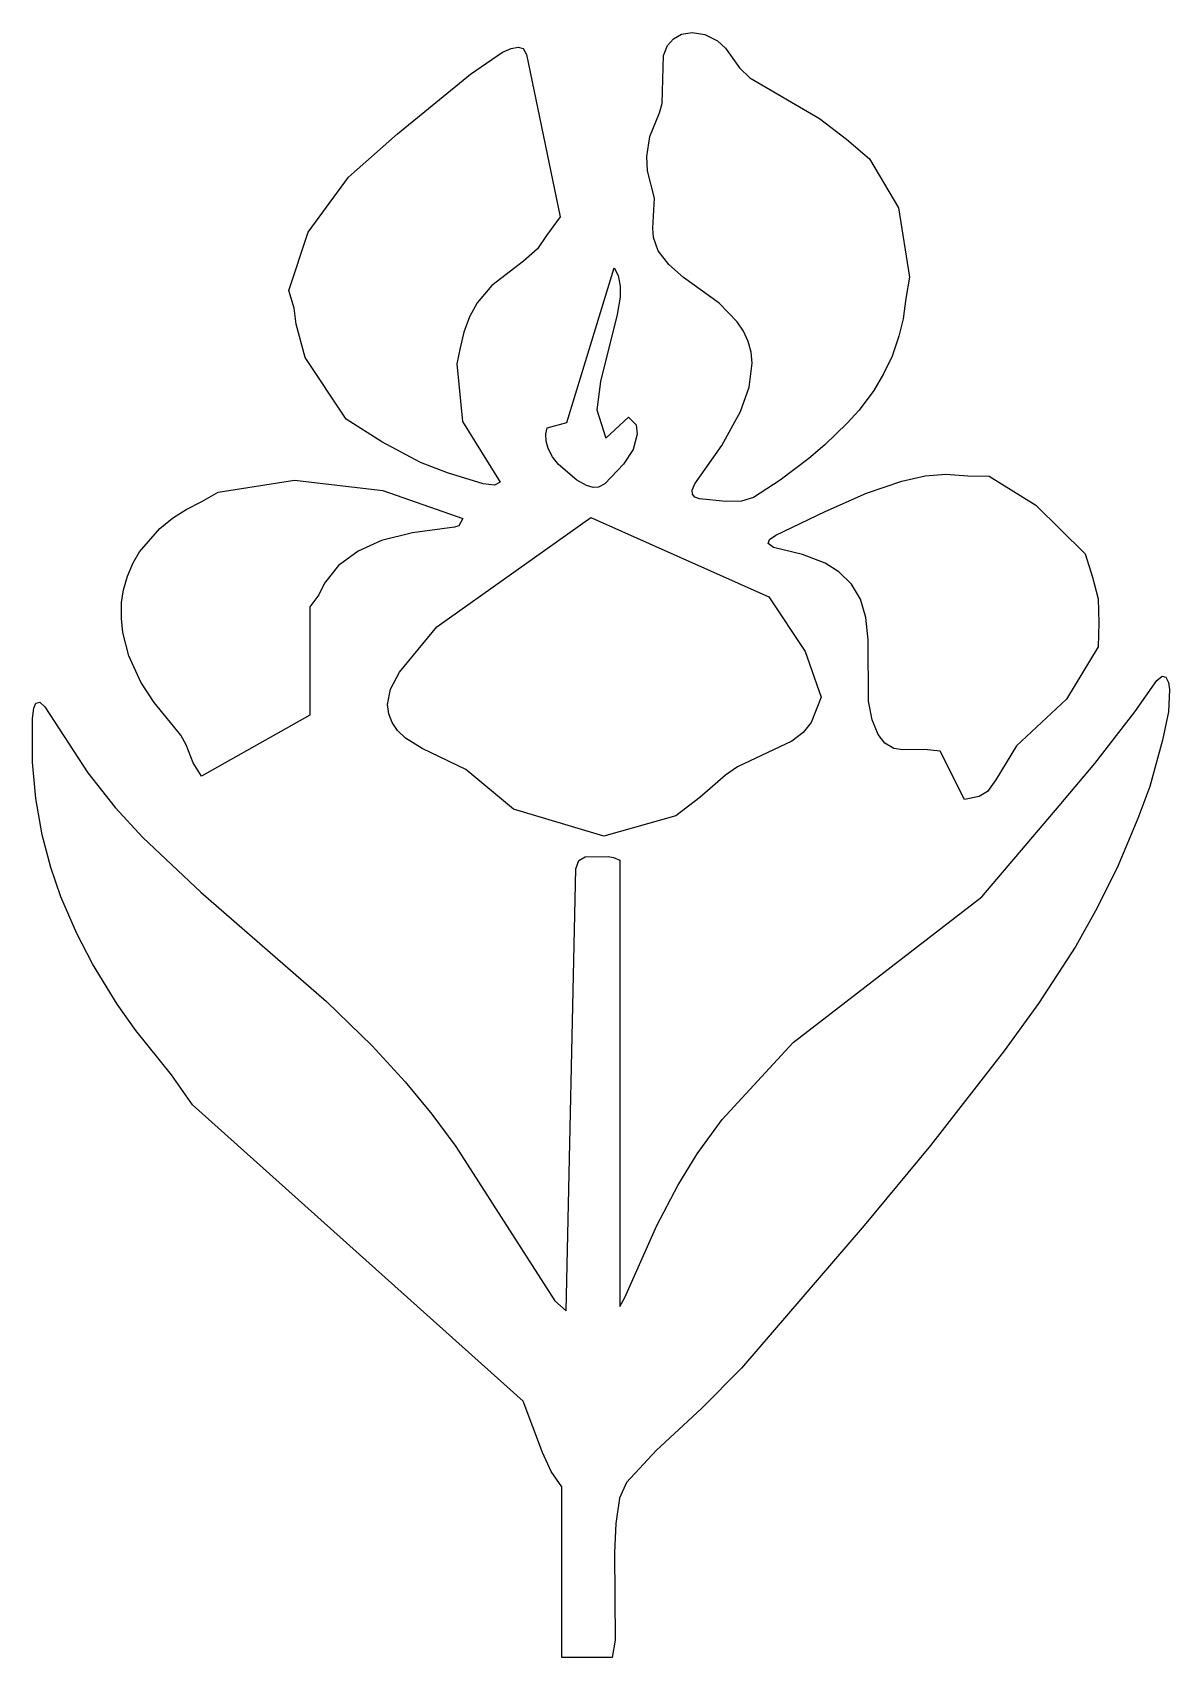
# Model space of a CAD drawing. Header units: inches. Extents: x 3 to 17, y 3 to 23.
import ezdxf

# ---------------------------------------------------------------- set-up
doc = ezdxf.new("R2010")
doc.units = ezdxf.units.IN
doc.header["$MEASUREMENT"] = 0
doc.layers.add('CUT', color=1, linetype='Continuous')

msp = doc.modelspace()

# ---------------------------------------------------------------- linework, layer by layer
at = {"layer": 'CUT'}
for points in [[(10.722, 22.013), (10.752, 22.127), (10.771, 22.716), (10.819, 22.839), (10.894, 22.923), (10.993, 22.978), (11.124, 23), (11.277, 22.977), (11.433, 22.899), (11.534, 22.808), (11.707, 22.567), (11.833, 22.442), (12.689, 21.94), (13.023, 21.686), (13.305, 21.447), (13.664, 20.843), (13.798, 19.987), (13.755, 19.726), (13.721, 19.474), (13.669, 19.262), (13.585, 19.016), (13.48, 18.8), (13.358, 18.594), (13.179, 18.353), (13.031, 18.19), (12.757, 17.925), (12.558, 17.758), (12.207, 17.491), (11.877, 17.275), (11.73, 17.232), (11.535, 17.227), (11.214, 17.261), (11.157, 17.282), (11.125, 17.318), (11.122, 17.368), (11.155, 17.444), (11.486, 17.916), (11.716, 18.336), (11.825, 18.636), (11.861, 18.929), (11.85, 19.065), (11.813, 19.198), (11.753, 19.323), (11.676, 19.439), (11.453, 19.667), (11.017, 19.985), (10.837, 20.144), (10.703, 20.313), (10.647, 20.476), (10.64, 20.591), (10.66, 20.961), (10.572, 21.298), (10.563, 21.473), (10.603, 21.721)], [(9.499, 20.73), (9.327, 20.5), (9.217, 20.338), (9.047, 20.184), (8.655, 19.886), (8.476, 19.673), (8.38, 19.499), (8.31, 19.313), (8.265, 19.121), (8.226, 18.923), (8.296, 18.213), (8.76, 17.465), (8.689, 17.427), (8.549, 17.447), (8.109, 17.58), (7.776, 17.709), (7.301, 17.962), (6.862, 18.239), (6.358, 19.001), (6.247, 19.412), (6.22, 19.607), (6.158, 19.824), (6.393, 20.542), (6.891, 21.218), (7.495, 21.752), (8.393, 22.488), (8.788, 22.759), (8.892, 22.805), (8.98, 22.818), (9.043, 22.804), (9.081, 22.729)], [(9.35, 17.879), (9.325, 17.97), (9.321, 18.06), (9.339, 18.134), (9.58, 18.201), (10.163, 20.104), (10.212, 20.008), (10.236, 19.878), (10.236, 19.743), (10.201, 19.531), (9.995, 18.705), (9.949, 18.355), (10.061, 18.007), (10.34, 18.266), (10.435, 18.17), (10.444, 18.055), (10.396, 17.869), (10.279, 17.688), (10.047, 17.447), (9.97, 17.406), (9.904, 17.399), (9.82, 17.423), (9.702, 17.49), (9.475, 17.682), (9.404, 17.776)], [(4.12, 16.14), (4.168, 16.309), (4.238, 16.473), (4.319, 16.61), (4.566, 16.897), (4.722, 17.022), (4.891, 17.128), (5.087, 17.227), (5.285, 17.344), (6.228, 17.489), (7.313, 17.363), (8.3, 17.018), (8.251, 16.927), (8.195, 16.91), (7.679, 16.843), (7.299, 16.747), (7.009, 16.615), (6.769, 16.439), (6.595, 16.223), (6.526, 16.08), (6.414, 15.93), (6.414, 14.597), (5.08, 13.847), (4.978, 14.011), (4.893, 14.232), (4.827, 14.353), (4.497, 14.755), (4.335, 15.006), (4.186, 15.329), (4.111, 15.615), (4.094, 15.789), (4.097, 15.986)], [(14.655, 13.595), (14.474, 13.559), (14.178, 14.154), (13.982, 14.175), (13.715, 14.172), (13.605, 14.189), (13.495, 14.255), (13.413, 14.361), (13.338, 14.542), (13.295, 14.771), (13.288, 15.524), (13.261, 15.798), (13.195, 16.025), (13.085, 16.211), (12.929, 16.363), (12.762, 16.469), (12.482, 16.574), (12.125, 16.661), (12.058, 16.712), (12.076, 16.759), (12.154, 16.815), (12.76, 17.105), (13.268, 17.33), (13.703, 17.479), (13.991, 17.542), (14.244, 17.563), (14.518, 17.543), (14.78, 17.538), (15.352, 17.181), (15.961, 16.584), (16.051, 16.297), (16.123, 16.031), (16.131, 15.736), (16.122, 15.441), (15.733, 14.796), (15.115, 14.222), (14.861, 13.8), (14.757, 13.66)], [(7.407, 14.919), (7.519, 15.128), (7.977, 15.687), (9.873, 17.032), (12.066, 16.056), (12.514, 15.382), (12.711, 14.82), (12.587, 14.507), (12.49, 14.385), (12.349, 14.276), (11.681, 13.964), (11.534, 13.86), (11.217, 13.586), (10.921, 13.361), (10.033, 13.108), (8.921, 13.443), (8.337, 13.929), (7.797, 14.188), (7.594, 14.314), (7.496, 14.409), (7.43, 14.506), (7.387, 14.613), (7.373, 14.728)], [(10.232, 12.814), (10.232, 7.318), (10.294, 7.429), (10.687, 8.317), (10.945, 8.811), (11.185, 9.201), (11.493, 9.622), (12.366, 10.569), (14.689, 12.363), (15.643, 13.482), (16.08, 14.004), (16.571, 14.638), (16.844, 15.023), (16.91, 15.076), (16.956, 15.064), (16.986, 15.002), (17, 14.913), (17, 14.913), (16.986, 14.641), (16.914, 14.291), (16.756, 13.718), (16.611, 13.325), (16.355, 12.721), (16.09, 12.189), (15.845, 11.756), (15.388, 11.05), (14.964, 10.467), (14.057, 9.303), (13.241, 8.315), (11.731, 6.56), (11.238, 6.066), (10.681, 5.548), (10.315, 5.154), (10.226, 4.959), (10.181, 4.648), (10.165, 4.293), (10.174, 3.212), (10.139, 3), (10.139, 3), (9.517, 3.001), (9.517, 5.099), (9.388, 5.288), (9.278, 5.523), (9.041, 6.156), (4.971, 9.804), (4.713, 10.171), (4.274, 10.716), (4.042, 11.041), (3.738, 11.536), (3.546, 11.909), (3.348, 12.362), (3.225, 12.722), (3.121, 13.126), (3.043, 13.574), (3.001, 14.021), (3, 14.558), (3.015, 14.684), (3.043, 14.745), (3.089, 14.756), (3.153, 14.702), (3.683, 13.887), (4.019, 13.463), (4.358, 13.094), (5.071, 12.419), (6.621, 11.072), (7.181, 10.53), (7.587, 10.086), (7.917, 9.686), (8.213, 9.288), (9.432, 7.39), (9.571, 7.268), (9.69, 12.707), (9.727, 12.811), (9.806, 12.853), (10.088, 12.86), (10.154, 12.846)]]:
    msp.add_lwpolyline(points, close=True, dxfattribs=at)

doc.saveas('drawing.dxf')
